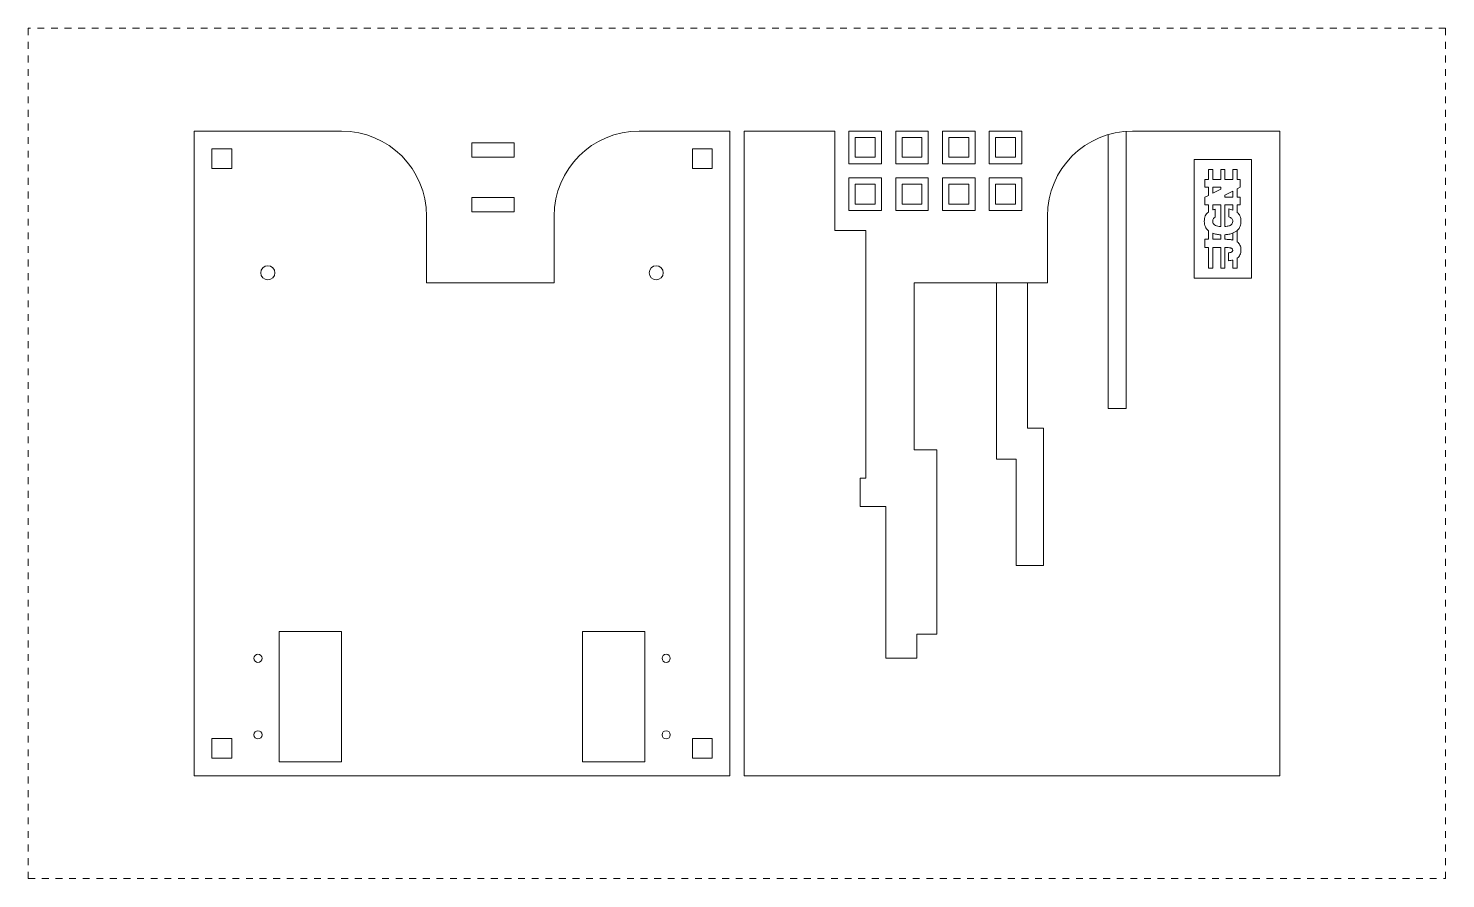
# Model space of a CAD drawing. Header units: inches. Extents: x 8 to 1013, y 340 to 640.
# Drawn here: x 8 to 508, y 340 to 640 of the extents above; entities that cross this region are included whole.
import ezdxf

# ---------------------------------------------------------------- set-up
doc = ezdxf.new("R2010")
doc.units = ezdxf.units.IN
doc.linetypes.add('DASHED', pattern=[4.8, 2.4, -2.4])
doc.layers.add('Unnamed [1]', color=5, linetype='Continuous', lineweight=0)

msp = doc.modelspace()

# ---------------------------------------------------------------- linework, layer by layer
at = {"layer": 'Unnamed [1]', "color": 7, "linetype": 'DASHED', "lineweight": 0}
for p, q in [((8.31, 640.3), (8.31, 340.3)), ((508.31, 640.3), (8.31, 640.3)), ((508.31, 340.3), (508.31, 640.3)), ((8.31, 340.3), (508.31, 340.3))]:
    msp.add_line(p, q, dxfattribs=at)
at = {"layer": 'Unnamed [1]', "color": 1, "linetype": 'Continuous', "lineweight": 0}
for p, q in [((66.81, 376.55), (66.81, 604.05)), ((118.81, 604.05), (66.81, 604.05)), ((255.81, 604.05), (223.81, 604.05)), ((255.81, 604.05), (255.81, 376.55)), ((260.81, 604.05), (292.81, 604.05)), ((260.81, 604.05), (260.81, 376.55)), ((292.81, 604.05), (292.81, 568.95)), ((297.81, 592.55), (297.81, 604.05)), ((297.81, 604.05), (309.31, 604.05)), ((300.06, 594.8), (300.06, 601.8)), ((300.06, 601.8), (307.06, 601.8)), ((307.06, 601.8), (307.06, 594.8)), ((309.31, 604.05), (309.31, 592.55)), ((314.31, 592.55), (314.31, 604.05)), ((314.31, 604.05), (325.81, 604.05)), ((316.56, 594.8), (316.56, 601.8)), ((316.56, 601.8), (323.56, 601.8)), ((323.56, 601.8), (323.56, 594.8)), ((325.81, 604.05), (325.81, 592.55)), ((330.81, 592.55), (330.81, 604.05)), ((330.81, 604.05), (342.31, 604.05)), ((333.06, 594.8), (333.06, 601.8)), ((333.06, 601.8), (340.06, 601.8)), ((340.06, 601.8), (340.06, 594.8)), ((342.31, 604.05), (342.31, 592.55)), ((347.31, 592.55), (347.31, 604.05)), ((347.31, 604.05), (358.81, 604.05)), ((349.56, 594.8), (349.56, 601.8)), ((349.56, 601.8), (356.56, 601.8)), ((356.56, 601.8), (356.56, 594.8)), ((358.81, 604.05), (358.81, 592.55)), ((397.81, 604.05), (449.81, 604.05)), ((449.81, 376.55), (449.81, 604.05)), ((73.06, 590.8), (73.06, 597.8)), ((73.06, 597.8), (80.06, 597.8)), ((80.06, 597.8), (80.06, 590.8)), ((164.73, 599.87), (164.73, 594.87)), ((179.73, 599.87), (164.73, 599.87)), ((179.73, 594.87), (179.73, 599.87)), ((242.56, 590.8), (242.56, 597.8)), ((242.56, 597.8), (249.56, 597.8)), ((249.56, 597.8), (249.56, 590.8)), ((80.06, 590.8), (73.06, 590.8)), ((164.73, 594.87), (179.73, 594.87)), ((249.56, 590.8), (242.56, 590.8)), ((309.31, 592.55), (297.81, 592.55)), ((307.06, 594.8), (300.06, 594.8)), ((325.81, 592.55), (314.31, 592.55)), ((323.56, 594.8), (316.56, 594.8)), ((342.31, 592.55), (330.81, 592.55)), ((340.06, 594.8), (333.06, 594.8)), ((358.81, 592.55), (347.31, 592.55)), ((356.56, 594.8), (349.56, 594.8)), ((424.63, 590.55), (426.13, 590.55)), ((424.63, 586.97), (424.63, 590.55)), ((426.13, 586.97), (426.13, 590.55)), ((428.95, 590.55), (430.45, 590.55)), ((428.95, 586.97), (428.95, 590.55)), ((430.45, 586.97), (430.45, 590.55)), ((433.28, 590.55), (434.78, 590.55)), ((433.28, 586.97), (433.28, 590.55)), ((434.78, 586.97), (434.78, 590.55)), ((297.81, 576.05), (297.81, 587.55)), ((297.81, 587.55), (309.31, 587.55)), ((300.06, 585.3), (307.06, 585.3)), ((300.06, 578.3), (300.06, 585.3)), ((307.06, 585.3), (307.06, 578.3)), ((309.31, 587.55), (309.31, 576.05)), ((314.31, 587.55), (325.81, 587.55)), ((314.31, 576.05), (314.31, 587.55)), ((316.56, 585.3), (323.56, 585.3)), ((316.56, 578.3), (316.56, 585.3)), ((323.56, 585.3), (323.56, 578.3)), ((325.81, 587.55), (325.81, 576.05)), ((330.81, 587.55), (342.31, 587.55)), ((330.81, 576.05), (330.81, 587.55)), ((333.06, 585.3), (340.06, 585.3)), ((333.06, 578.3), (333.06, 585.3)), ((340.06, 585.3), (340.06, 578.3)), ((342.31, 587.55), (342.31, 576.05)), ((347.31, 587.55), (358.81, 587.55)), ((347.31, 576.05), (347.31, 587.55)), ((349.56, 585.3), (356.56, 585.3)), ((349.56, 578.3), (349.56, 585.3)), ((356.56, 585.3), (356.56, 578.3)), ((358.81, 587.55), (358.81, 576.05)), ((423.38, 584.24), (423.38, 586.97)), ((423.38, 586.97), (424.63, 586.97)), ((426.13, 586.97), (428.95, 586.97)), ((430.45, 586.97), (433.28, 586.97)), ((434.78, 586.97), (435.88, 586.97)), ((435.88, 586.97), (435.88, 584.24)), ((164.73, 580.56), (164.73, 575.56)), ((179.73, 580.56), (164.73, 580.56)), ((179.73, 575.56), (179.73, 580.56)), ((424.63, 584.24), (423.38, 584.24)), ((423.38, 580.71), (424.63, 581.35)), ((423.38, 578), (423.38, 580.71)), ((424.63, 581.35), (424.63, 584.24)), ((428.95, 584.24), (426.13, 584.24)), ((426.13, 582.11), (426.13, 584.24)), ((426.13, 582.11), (428.95, 583.55)), ((428.95, 583.55), (428.95, 584.24)), ((433.28, 582.9), (430.45, 581.46)), ((430.45, 580.73), (430.45, 581.46)), ((430.45, 580.73), (433.28, 580.73)), ((433.28, 580.73), (433.28, 582.9)), ((435.88, 584.24), (434.78, 583.67)), ((434.78, 580.73), (434.78, 583.67)), ((434.78, 580.73), (435.88, 580.73)), ((435.88, 580.73), (435.88, 578)), ((164.73, 575.56), (179.73, 575.56)), ((309.31, 576.05), (297.81, 576.05)), ((307.06, 578.3), (300.06, 578.3)), ((325.81, 576.05), (314.31, 576.05)), ((323.56, 578.3), (316.56, 578.3)), ((342.31, 576.05), (330.81, 576.05)), ((340.06, 578.3), (333.06, 578.3)), ((358.81, 576.05), (347.31, 576.05)), ((356.56, 578.3), (349.56, 578.3)), ((424.63, 578), (423.38, 578)), ((424.63, 575.43), (424.63, 578)), ((428.95, 578), (426.13, 578)), ((426.13, 576.21), (426.13, 578)), ((427.06, 573.69), (427.06, 576.49)), ((428.95, 570.37), (428.95, 578)), ((430.45, 570.38), (430.45, 578)), ((433.28, 578), (430.45, 578)), ((431.79, 573.79), (431.79, 576.58)), ((433.28, 576.18), (433.28, 578)), ((435.88, 578), (434.78, 578)), ((434.78, 575.35), (434.78, 578)), ((148.81, 550.55), (148.81, 574.05)), ((193.81, 550.55), (193.81, 574.05)), ((367.81, 550.55), (367.81, 574.05)), ((426.13, 571.77), (426.13, 572.73)), ((303.81, 568.95), (292.81, 568.95)), ((303.81, 481.55), (303.81, 568.95)), ((423.38, 565.86), (424.63, 565.86)), ((423.38, 562.96), (423.38, 565.86)), ((424.63, 565.86), (424.63, 568.85)), ((426.13, 565.86), (426.13, 567.99)), ((426.13, 565.86), (428.95, 565.86)), ((428.95, 565.86), (428.95, 567.47)), ((430.45, 565.86), (430.45, 567.48)), ((433.28, 565.62), (433.28, 568.09)), ((434.78, 564.94), (434.78, 569)), ((424.63, 562.96), (423.38, 562.96)), ((424.63, 555.66), (424.63, 562.96)), ((428.95, 562.96), (426.13, 562.96)), ((426.13, 555.66), (426.13, 562.96)), ((428.95, 555.66), (428.95, 562.96)), ((430.45, 555.66), (430.45, 562.96)), ((431.08, 562.96), (430.45, 562.96)), ((431.65, 558.32), (431.65, 561.11)), ((424.63, 555.66), (426.13, 555.66)), ((428.95, 555.66), (430.45, 555.66)), ((433.28, 555.66), (433.28, 558.55)), ((433.28, 555.66), (434.78, 555.66)), ((434.78, 555.66), (434.78, 559.21)), ((193.81, 550.55), (148.81, 550.55)), ((320.81, 491.55), (320.81, 550.55)), ((320.81, 550.55), (367.81, 550.55)), ((320.81, 491.55), (328.81, 491.55)), ((328.81, 491.55), (328.81, 426.55)), ((301.81, 481.55), (303.81, 481.55)), ((301.81, 471.55), (301.81, 481.55)), ((301.81, 471.55), (310.81, 471.55)), ((310.81, 471.55), (310.81, 418.05)), ((96.81, 381.55), (96.81, 427.55)), ((96.81, 427.55), (118.81, 427.55)), ((118.81, 427.55), (118.81, 381.55)), ((203.81, 381.55), (203.81, 427.55)), ((203.81, 427.55), (225.81, 427.55)), ((225.81, 427.55), (225.81, 381.55)), ((321.81, 426.55), (328.81, 426.55)), ((321.81, 418.05), (321.81, 426.55)), ((310.81, 418.05), (321.81, 418.05)), ((73.06, 382.8), (73.06, 389.8)), ((73.06, 389.8), (80.06, 389.8)), ((80.06, 389.8), (80.06, 382.8)), ((242.56, 382.8, 1), (242.56, 389.8, 1)), ((242.56, 389.8, 1), (249.56, 389.8, 1)), ((249.56, 389.8, 1), (249.56, 382.8, 1)), ((80.06, 382.8), (73.06, 382.8)), ((118.81, 381.55), (96.81, 381.55)), ((118.81, 381.55), (96.81, 381.55)), ((225.81, 381.55), (203.81, 381.55)), ((249.56, 382.8, 1), (242.56, 382.8, 1)), ((255.81, 376.55), (66.81, 376.55)), ((260.81, 376.55), (449.81, 376.55))]:
    msp.add_line(p, q, dxfattribs=at)
at = {"layer": 'Unnamed [1]', "color": 5, "linetype": 'Continuous', "lineweight": 0}
for p, q in [((389.31, 506.16), (389.31, 602.81)), ((395.64, 506.16), (395.64, 604.05)), ((419.59, 552.16), (419.59, 594.05)), ((419.59, 594.05), (439.81, 594.05)), ((439.81, 552.16), (439.81, 594.05)), ((349.91, 488.25), (349.91, 550.55)), ((360.81, 499.25), (360.81, 550.55)), ((419.59, 552.16), (439.81, 552.16)), ((389.31, 506.16), (395.64, 506.16)), ((360.81, 499.25), (366.41, 499.25)), ((366.41, 499.25), (366.41, 450.8)), ((349.91, 488.25), (356.81, 488.25)), ((356.81, 488.25), (356.81, 450.8)), ((356.81, 450.8), (366.41, 450.8))]:
    msp.add_line(p, q, dxfattribs=at)
at = {"layer": 'Unnamed [1]', "color": 1, "linetype": 'Continuous', "lineweight": 0}
for centre, radius in [((92.81, 554.05), 2.5), ((229.81, 554.05), 2.5), ((89.31, 418.05), 1.45), ((233.31, 418.05), 1.45), ((89.31, 391.05), 1.45), ((233.31, 391.05), 1.45)]:
    msp.add_circle(centre, radius, dxfattribs=at)
for centre, start, end in [((118.81, 574.05), 0, 90), ((223.81, 574.05), 90, 180), ((397.81, 574.05), 90, 180)]:
    msp.add_arc(centre, 30, start, end, dxfattribs=at)
for points, knots in [([(423.17, 572.19), (423.17, 572.85), (423.27, 573.5), (423.65, 574.36), (423.81, 574.61), (424.18, 575.06), (424.4, 575.26), (424.63, 575.43)], [0, 0, 0, 0, 0.527281, 0.527281, 0.761492, 0.761492, 1, 1, 1, 1]), ([(426.13, 576.21), (426.28, 576.26), (426.43, 576.31), (426.74, 576.4), (426.9, 576.45), (427.06, 576.49)], [0, 0, 0, 0, 0.486646, 0.486646, 1, 1, 1, 1]), ([(431.79, 576.58), (432.05, 576.53), (432.31, 576.47), (432.81, 576.34), (433.04, 576.27), (433.28, 576.18)], [0, 0, 0, 0, 0.520358, 0.520358, 1, 1, 1, 1]), ([(434.78, 575.35), (435.19, 575.02), (435.54, 574.6), (436.01, 573.55), (436.1, 572.94), (436.1, 572.33)], [0, 0, 0, 0, 0.468913, 0.468913, 1, 1, 1, 1]), ([(424.63, 568.85), (424.4, 569.05), (424.18, 569.27), (423.81, 569.76), (423.66, 570.02), (423.27, 570.89), (423.17, 571.54), (423.17, 572.19)], [0, 0, 0, 0, 0.245094, 0.245094, 0.484771, 0.484771, 1, 1, 1, 1]), ([(426.98, 573.65), (426.78, 573.54), (426.6, 573.41), (426.31, 573.09), (426.2, 572.92), (426.13, 572.73)], [0, 0, 0, 0, 0.525047, 0.525047, 1, 1, 1, 1]), ([(426.13, 571.77), (426.2, 571.56), (426.33, 571.37), (426.66, 571.02), (426.88, 570.87), (427.12, 570.76)], [0, 0, 0, 0, 0.465218, 0.465218, 1, 1, 1, 1]), ([(427.06, 573.69), (427.04, 573.68), (427.03, 573.67), (427, 573.66), (426.99, 573.65), (426.98, 573.65)], [0, 0, 0, 0, 0.514034, 0.514034, 1, 1, 1, 1]), ([(427.12, 570.76), (427.36, 570.63), (427.62, 570.56), (428.24, 570.43), (428.6, 570.39), (428.95, 570.37)], [0, 0, 0, 0, 0.433309, 0.433309, 1, 1, 1, 1]), ([(436.1, 572.33), (436.1, 571.69), (436.02, 571.05), (435.71, 570.2), (435.59, 569.95), (435.28, 569.49), (435.09, 569.28), (434.63, 568.87), (434.37, 568.69), (433.94, 568.42), (433.78, 568.34), (433.44, 568.17), (433.27, 568.09), (432.7, 567.86), (432.29, 567.75), (431.41, 567.57), (430.93, 567.51), (430.45, 567.48)], [0, 0, 0, 0, 0.227679, 0.227679, 0.325589, 0.325589, 0.427504, 0.427504, 0.543585, 0.543585, 0.60831, 0.60831, 0.677745, 0.677745, 0.828988, 0.828988, 1, 1, 1, 1]), ([(430.45, 570.38), (430.7, 570.4), (430.94, 570.42), (431.38, 570.48), (431.58, 570.52), (431.94, 570.61), (432.09, 570.67), (432.37, 570.79), (432.48, 570.86), (432.78, 571.09), (432.94, 571.27), (433.15, 571.69), (433.2, 571.93), (433.2, 572.16)], [0, 0, 0, 0, 0.198817, 0.198817, 0.364886, 0.364886, 0.500601, 0.500601, 0.611539, 0.611539, 0.805746, 0.805746, 1, 1, 1, 1]), ([(433.2, 572.16), (433.2, 572.36), (433.17, 572.55), (433.05, 572.9), (432.96, 573.06), (432.72, 573.33), (432.56, 573.44), (432.2, 573.64), (432, 573.72), (431.79, 573.79)], [0, 0, 0, 0, 0.248414, 0.248414, 0.476069, 0.476069, 0.716784, 0.716784, 1, 1, 1, 1]), ([(428.95, 567.47), (428.44, 567.49), (427.94, 567.54), (426.99, 567.72), (426.56, 567.84), (426.13, 567.99)], [0, 0, 0, 0, 0.531077, 0.531077, 1, 1, 1, 1]), ([(430.45, 565.86), (430.99, 565.86), (431.52, 565.84), (432.47, 565.76), (432.87, 565.71), (433.28, 565.62)], [0, 0, 0, 0, 0.565472, 0.565472, 1, 1, 1, 1]), ([(433.19, 562.02), (433.19, 562.17), (433.15, 562.32), (432.98, 562.57), (432.85, 562.67), (432.62, 562.78), (432.52, 562.81), (432.3, 562.86), (432.18, 562.89), (431.74, 562.95), (431.41, 562.96), (431.08, 562.96)], [0, 0, 0, 0, 0.174978, 0.174978, 0.35942, 0.35942, 0.475783, 0.475783, 0.620047, 0.620047, 1, 1, 1, 1]), ([(431.65, 561.11), (431.82, 561.12), (431.99, 561.13), (432.27, 561.18), (432.39, 561.2), (432.7, 561.3), (432.88, 561.4), (433.03, 561.55)], [0, 0, 0, 0, 0.337852, 0.337852, 0.585929, 0.585929, 1, 1, 1, 1]), ([(433.03, 561.55), (433.08, 561.6), (433.12, 561.67), (433.18, 561.84), (433.19, 561.93), (433.19, 562.02)], [0, 0, 0, 0, 0.463163, 0.463163, 1, 1, 1, 1]), ([(434.78, 564.94), (434.98, 564.78), (435.16, 564.61), (435.5, 564.24), (435.64, 564.03), (436, 563.32), (436.1, 562.78), (436.1, 562.23)], [0, 0, 0, 0, 0.239678, 0.239678, 0.482056, 0.482056, 1, 1, 1, 1]), ([(436.1, 562.23), (436.1, 561.88), (436.07, 561.53), (435.96, 560.9), (435.88, 560.62), (435.55, 559.89), (435.2, 559.5), (434.78, 559.21)], [0, 0, 0, 0, 0.30243, 0.30243, 0.555006, 0.555006, 1, 1, 1, 1]), ([(433.28, 558.55), (433.02, 558.49), (432.77, 558.44), (432.23, 558.37), (431.94, 558.34), (431.65, 558.32)], [0, 0, 0, 0, 0.475899, 0.475899, 1, 1, 1, 1])]:
    msp.add_open_spline(points, degree=3, knots=knots, dxfattribs=at)

doc.saveas('drawing.dxf')
